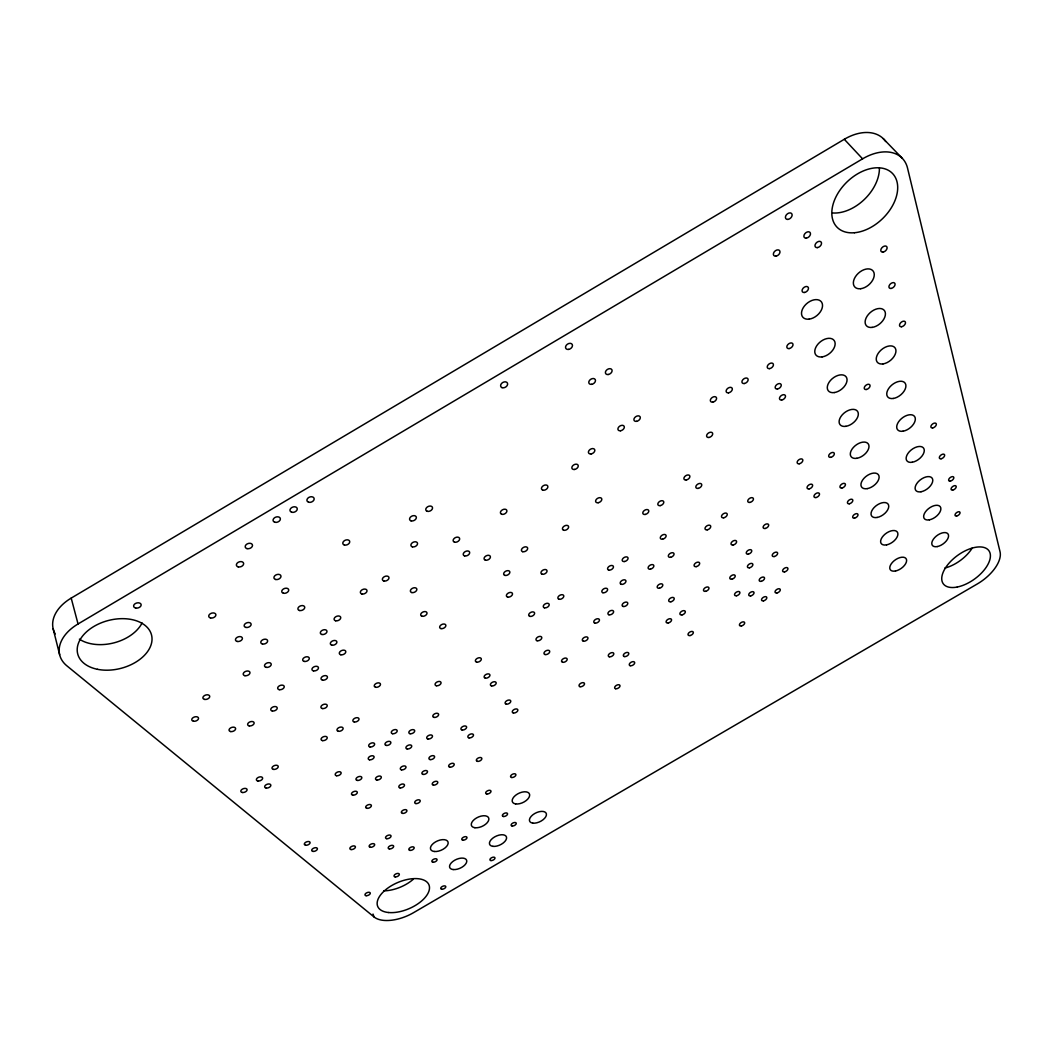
<?xml version="1.0" encoding="UTF-8"?>
<svg xmlns="http://www.w3.org/2000/svg" width="1053" height="1053" viewBox="0 0 1053 1053"><rect width="100%" height="100%" fill="white"/><g stroke="black" fill="none" stroke-linecap="round" stroke-linejoin="round"><path stroke-width="1.5" d="M55.23 633.959A42.857 28.326 -13.5 0 1 71.196 598.104L844.295 139.286A43.423 29.26 -45.1 0 1 885.718 141.536M78.04 623.968L862.591 158.832A44.042 29.168 -44.5 0 1 907.528 168.085L1000.047 551.772A31.84 16.361 -36 0 1 977.329 583.928L413.539 912.675A31.406 16.032 -22.9 0 1 374.091 916.992L66.905 665.851A43.463 28.22 -14 0 1 78.04 623.968L71.196 598.104M883.217 138.588L901.855 157.884M844.295 139.286L862.591 158.832M373.012 914.07L374.091 916.992M53.137 628.746L59.652 654.729M879.413 168.309A38.066 25.641 -44.6 0 1 832.66 212.969M413.276 879.255A27.496 14.4 -22.8 0 1 383.713 890.851M142.076 622.968A37.579 24.838 -13.9 0 1 79.383 639.158M972.143 548.152A27.865 14.689 -36.1 0 1 944.831 568.067M407.182 748.959A3.093 1.79 -23.3 0 0 411.736 746.301A3.093 1.79 -23.3 0 0 407.524 745.603A3.093 1.79 -23.3 0 0 407.182 748.959M427.952 738.995A3.08 1.79 -23.8 0 0 432.493 736.337A3.08 1.79 -23.8 0 0 428.347 735.613A3.08 1.79 -23.8 0 0 427.952 738.995M423.082 774.416A3.014 1.711 -23.6 0 0 427.518 771.81A3.014 1.711 -23.6 0 0 423.464 771.191A3.014 1.711 -23.6 0 0 423.082 774.416M322.534 680.133A3.37 2.093 -21.1 0 0 327.47 677.237A3.37 2.093 -21.1 0 0 322.705 676.316A3.37 2.093 -21.1 0 0 322.534 680.133M854.444 232.739A38.606 25.548 -44.1 0 0 897.011 181.787A38.606 25.548 -44.1 0 0 842.834 186.42A38.606 25.548 -44.1 0 0 854.444 232.739M761.214 581.335A3.001 1.724 -32.9 0 0 764.452 577.702A3.001 1.724 -32.9 0 0 759.937 578.61A3.001 1.724 -32.9 0 0 761.214 581.335M340.83 654.782A3.396 2.145 -21.7 0 0 345.805 651.846A3.396 2.145 -21.7 0 0 341.04 650.846A3.396 2.145 -21.7 0 0 340.83 654.782M670.603 557.3A3.159 1.935 -31.5 0 0 673.907 553.43A3.159 1.935 -31.5 0 0 669.024 554.352A3.159 1.935 -31.5 0 0 670.603 557.3M784.603 571.871A3.001 1.711 -33.5 0 0 787.868 568.238A3.001 1.711 -33.5 0 0 783.379 569.12A3.001 1.711 -33.5 0 0 784.603 571.871M748.354 554.128A3.08 1.816 -33.2 0 0 751.658 550.364A3.08 1.816 -33.2 0 0 747.011 551.259A3.08 1.816 -33.2 0 0 748.354 554.128M283.454 593.247A3.62 2.409 -19.9 0 0 288.733 590.141A3.62 2.409 -19.9 0 0 283.52 588.917A3.62 2.409 -19.9 0 0 283.454 593.247M544.414 607.805A3.198 1.988 -27.8 0 0 549.192 605.001A3.198 1.988 -27.8 0 0 545.112 603.935A3.198 1.988 -27.8 0 0 544.414 607.805M299.552 610.516A3.554 2.343 -20.4 0 0 304.751 607.449A3.554 2.343 -20.4 0 0 299.657 606.291A3.554 2.343 -20.4 0 0 299.552 610.516M491.58 685.937A3.106 1.843 -25.7 0 0 496.187 683.226A3.106 1.843 -25.7 0 0 492.133 682.383A3.106 1.843 -25.7 0 0 491.58 685.937M97.442 669.3A38.105 24.745 -14.4 0 0 151.987 637.828A38.105 24.745 -14.4 0 0 94.428 626.127A38.105 24.745 -14.4 0 0 97.442 669.3M388.531 912.517A27.786 14.242 -23 0 0 429.427 889.008A27.786 14.242 -23 0 0 391.992 885.376A27.786 14.242 -23 0 0 388.531 912.517M957.282 587.021A28.168 14.531 -36 0 0 990.136 553.43A28.168 14.531 -36 0 0 950.82 561.249A28.168 14.531 -36 0 0 957.282 587.021M817.365 247.613A3.778 2.527 -42.1 0 0 821.432 242.611A3.778 2.527 -42.1 0 0 815.97 243.217A3.778 2.527 -42.1 0 0 817.365 247.613M321.902 634.485A3.462 2.238 -21.1 0 0 326.983 631.497A3.462 2.238 -21.1 0 0 322.073 630.418A3.462 2.238 -21.1 0 0 321.902 634.485M266.172 667.352A3.488 2.211 -19.4 0 0 271.24 664.364A3.488 2.211 -19.4 0 0 266.198 663.377A3.488 2.211 -19.4 0 0 266.172 667.352M750.736 595.88A2.988 1.711 -32.5 0 0 753.948 592.299A2.988 1.711 -32.5 0 0 749.446 593.208A2.988 1.711 -32.5 0 0 750.736 595.88M670.906 601.763A3.067 1.816 -30.8 0 0 674.104 598.078A3.067 1.816 -30.8 0 0 669.366 599.025A3.067 1.816 -30.8 0 0 670.906 601.763M630.221 665.72A2.962 1.698 -29.1 0 0 634.656 663.127A2.962 1.698 -29.1 0 0 631.05 662.271A2.962 1.698 -29.1 0 0 630.221 665.72M357.296 780.431A3.093 1.777 -22 0 0 361.837 777.772A3.093 1.777 -22 0 0 357.533 777.14A3.093 1.777 -22 0 0 357.296 780.431M462.109 730.005A3.054 1.764 -24.7 0 0 466.624 727.36A3.054 1.764 -24.7 0 0 462.583 726.623A3.054 1.764 -24.7 0 0 462.109 730.005M273.53 769.401A3.264 1.909 -19.8 0 0 278.255 766.637A3.264 1.909 -19.8 0 0 273.583 765.952A3.264 1.909 -19.8 0 0 273.53 769.401M415.882 803.571A2.962 1.645 -23.4 0 0 420.239 801.03A2.962 1.645 -23.4 0 0 416.225 800.477A2.962 1.645 -23.4 0 0 415.882 803.571M386.767 838.701A2.922 1.579 -22.7 0 0 391.058 836.187A2.922 1.579 -22.7 0 0 387.056 835.727A2.922 1.579 -22.7 0 0 386.767 838.701M351.123 849.56A2.962 1.606 -21.9 0 0 355.44 847.033A2.962 1.606 -21.9 0 0 351.333 846.586A2.962 1.606 -21.9 0 0 351.123 849.56M402.575 813.39A2.962 1.632 -23 0 0 406.932 810.849A2.962 1.632 -23 0 0 402.904 810.31A2.962 1.632 -23 0 0 402.575 813.39M304.278 661.429A3.435 2.172 -20.5 0 0 309.292 658.48A3.435 2.172 -20.5 0 0 304.396 657.48A3.435 2.172 -20.5 0 0 304.278 661.429M331.866 645.16A3.422 2.185 -21.4 0 0 336.894 642.212A3.422 2.185 -21.4 0 0 332.064 641.172A3.422 2.185 -21.4 0 0 331.866 645.16M242.414 792.501A3.264 1.882 -19.1 0 0 247.113 789.737A3.264 1.882 -19.1 0 0 242.374 789.118A3.264 1.882 -19.1 0 0 242.414 792.501M313.504 670.879A3.396 2.132 -20.8 0 0 318.48 667.957A3.396 2.132 -20.8 0 0 313.649 666.997A3.396 2.132 -20.8 0 0 313.504 670.879M511.613 777.496A2.883 1.579 -25.6 0 0 515.891 775.008A2.883 1.579 -25.6 0 0 512.166 774.416A2.883 1.579 -25.6 0 0 511.613 777.496M583.349 641.159A3.08 1.83 -28.4 0 0 587.943 638.473A3.08 1.83 -28.4 0 0 584.099 637.526A3.08 1.83 -28.4 0 0 583.349 641.159M615.597 688.728A2.935 1.672 -28.6 0 0 619.98 686.161A2.935 1.672 -28.6 0 0 616.387 685.358A2.935 1.672 -28.6 0 0 615.597 688.728M436.363 685.753A3.185 1.922 -24.3 0 0 441.062 682.989A3.185 1.922 -24.3 0 0 436.784 682.12A3.185 1.922 -24.3 0 0 436.363 685.753M389.413 848.942A2.896 1.553 -22.7 0 0 393.664 846.467A2.896 1.553 -22.7 0 0 389.702 846.02A2.896 1.553 -22.7 0 0 389.413 848.942M741.444 625.943A2.922 1.645 -31.8 0 0 744.576 622.455A2.922 1.645 -31.8 0 0 740.141 623.389A2.922 1.645 -31.8 0 0 741.444 625.943M245.902 627.43A3.607 2.356 -18.6 0 0 251.141 624.35A3.607 2.356 -18.6 0 0 245.875 623.231A3.607 2.356 -18.6 0 0 245.902 627.43M504.887 575.399A3.33 2.132 -27.1 0 0 509.849 572.49A3.33 2.132 -27.1 0 0 505.519 571.305A3.33 2.132 -27.1 0 0 504.887 575.399M354.282 721.963A3.225 1.935 -22 0 0 359.02 719.186A3.225 1.935 -22 0 0 354.519 718.383A3.225 1.935 -22 0 0 354.282 721.963M238.215 566.883A3.751 2.567 -18.2 0 0 243.664 563.658A3.751 2.567 -18.2 0 0 238.162 562.328A3.751 2.567 -18.2 0 0 238.215 566.883M765.215 528.474A3.12 1.856 -33.9 0 0 768.585 524.618A3.12 1.856 -33.9 0 0 763.899 525.5A3.12 1.856 -33.9 0 0 765.215 528.474M322.415 708.551A3.304 2.014 -21.1 0 0 327.246 705.707A3.304 2.014 -21.1 0 0 322.573 704.865A3.304 2.014 -21.1 0 0 322.415 708.551M591.115 453.935A3.488 2.356 -31.5 0 0 594.629 449.499A3.488 2.356 -31.5 0 0 589.127 450.368A3.488 2.356 -31.5 0 0 591.115 453.935M338.395 731.295A3.238 1.935 -21.5 0 0 343.12 728.518A3.238 1.935 -21.5 0 0 338.592 727.755A3.238 1.935 -21.5 0 0 338.395 731.295M866.277 389.505A3.356 2.053 -38.6 0 0 870.002 385.227A3.356 2.053 -38.6 0 0 865.171 385.964A3.356 2.053 -38.6 0 0 866.277 389.505M809.099 488.895A3.172 1.882 -35.5 0 0 812.561 484.959A3.172 1.882 -35.5 0 0 807.888 485.788A3.172 1.882 -35.5 0 0 809.099 488.895M662.64 539.175A3.212 1.988 -31.7 0 0 665.983 535.214A3.212 1.988 -31.7 0 0 661.008 536.135A3.212 1.988 -31.7 0 0 662.64 539.175M392.598 733.717A3.146 1.856 -22.9 0 0 397.218 731.006A3.146 1.856 -22.9 0 0 392.914 730.255A3.146 1.856 -22.9 0 0 392.598 733.717M440.983 628.602A3.304 2.08 -24.8 0 0 445.867 625.719A3.304 2.08 -24.8 0 0 441.444 624.679A3.304 2.08 -24.8 0 0 440.983 628.602M799.214 463.794A3.238 1.974 -35.9 0 0 802.755 459.727A3.238 1.974 -35.9 0 0 797.963 460.556A3.238 1.974 -35.9 0 0 799.214 463.794M686.266 479.984A3.33 2.119 -33.4 0 0 689.754 475.811A3.33 2.119 -33.4 0 0 684.647 476.68A3.33 2.119 -33.4 0 0 686.266 479.984M602.856 592.707A3.159 1.935 -29.5 0 0 607.581 589.943A3.159 1.935 -29.5 0 0 603.685 588.864A3.159 1.935 -29.5 0 0 602.856 592.707M563.605 530.238A3.356 2.172 -29.4 0 0 568.607 527.303A3.356 2.172 -29.4 0 0 564.382 526A3.356 2.172 -29.4 0 0 563.605 530.238M262.487 644.015A3.541 2.29 -19.2 0 0 267.646 640.974A3.541 2.29 -19.2 0 0 262.5 639.908A3.541 2.29 -19.2 0 0 262.487 644.015M476.601 662.113A3.172 1.935 -25.5 0 0 481.326 659.349A3.172 1.935 -25.5 0 0 477.127 658.415A3.172 1.935 -25.5 0 0 476.601 662.113M485.367 560.157A3.383 2.211 -26.7 0 0 490.408 557.195A3.383 2.211 -26.7 0 0 485.946 555.958A3.383 2.211 -26.7 0 0 485.367 560.157M247.034 548.639A3.778 2.606 -18.5 0 0 252.523 545.401A3.778 2.606 -18.5 0 0 247.007 544.006A3.778 2.606 -18.5 0 0 247.034 548.639M275.649 579.492A3.659 2.475 -19.6 0 0 280.993 576.333A3.659 2.475 -19.6 0 0 275.702 575.07A3.659 2.475 -19.6 0 0 275.649 579.492M545.085 654.545A3.093 1.856 -27.3 0 0 549.705 651.833A3.093 1.856 -27.3 0 0 545.757 650.912A3.093 1.856 -27.3 0 0 545.085 654.545M193.528 721.239A3.501 2.145 -17.4 0 0 198.543 718.291A3.501 2.145 -17.4 0 0 193.37 717.448A3.501 2.145 -17.4 0 0 193.528 721.239M230.712 731.572A3.409 2.067 -18.5 0 0 235.635 728.689A3.409 2.067 -18.5 0 0 230.646 727.886A3.409 2.067 -18.5 0 0 230.712 731.572M322.521 740.614A3.238 1.922 -21.1 0 0 327.246 737.85A3.238 1.922 -21.1 0 0 322.679 737.1A3.238 1.922 -21.1 0 0 322.521 740.614M591.589 384.345A3.646 2.567 -33.2 0 0 595.261 379.593A3.646 2.567 -33.2 0 0 589.509 380.409A3.646 2.567 -33.2 0 0 591.589 384.345M775.837 256.169A3.791 2.593 -41.3 0 0 779.878 251.127A3.791 2.593 -41.3 0 0 774.31 251.759A3.791 2.593 -41.3 0 0 775.837 256.169M806.295 238.136A3.817 2.58 -42.3 0 0 810.389 233.068A3.817 2.58 -42.3 0 0 804.861 233.674A3.817 2.58 -42.3 0 0 806.295 238.136M728.518 392.835A3.488 2.29 -36.3 0 0 732.217 388.346A3.488 2.29 -36.3 0 0 726.952 389.123A3.488 2.29 -36.3 0 0 728.518 392.835M624.613 561.512A3.212 1.988 -30.4 0 0 627.891 557.59A3.212 1.988 -30.4 0 0 622.876 558.538A3.212 1.988 -30.4 0 0 624.613 561.512M366.971 808.335A3.027 1.685 -22.2 0 0 371.393 805.742A3.027 1.685 -22.2 0 0 367.221 805.19A3.027 1.685 -22.2 0 0 366.971 808.335M542.69 490.119A3.462 2.33 -29.5 0 0 547.863 487.078A3.462 2.33 -29.5 0 0 543.44 485.63A3.462 2.33 -29.5 0 0 542.69 490.119M620.559 430.769A3.514 2.369 -32.8 0 0 624.139 426.281A3.514 2.369 -32.8 0 0 618.651 427.123A3.514 2.369 -32.8 0 0 620.559 430.769M204.677 699.429A3.528 2.198 -17.6 0 0 209.744 696.441A3.528 2.198 -17.6 0 0 204.532 695.533A3.528 2.198 -17.6 0 0 204.677 699.429M335.644 620.783A3.475 2.251 -21.6 0 0 340.751 617.782A3.475 2.251 -21.6 0 0 335.854 616.676A3.475 2.251 -21.6 0 0 335.644 620.783M279.282 689.689A3.422 2.132 -19.8 0 0 284.257 686.767A3.422 2.132 -19.8 0 0 279.335 685.845A3.422 2.132 -19.8 0 0 279.282 689.689M469.019 737.89A3.027 1.737 -24.8 0 0 473.495 735.27A3.027 1.737 -24.8 0 0 469.493 734.56A3.027 1.737 -24.8 0 0 469.019 737.89M422.056 616.255A3.356 2.145 -24.3 0 0 427.018 613.333A3.356 2.145 -24.3 0 0 422.464 612.254A3.356 2.145 -24.3 0 0 422.056 616.255M244.915 675.697A3.501 2.211 -18.8 0 0 249.995 672.709A3.501 2.211 -18.8 0 0 244.888 671.735A3.501 2.211 -18.8 0 0 244.915 675.697M210.574 617.979A3.685 2.435 -17.4 0 0 215.904 614.834A3.685 2.435 -17.4 0 0 210.455 613.662A3.685 2.435 -17.4 0 0 210.574 617.979M608.95 614.781A3.106 1.869 -29.3 0 0 613.596 612.056A3.106 1.869 -29.3 0 0 609.779 611.043A3.106 1.869 -29.3 0 0 608.95 614.781M352.834 795.147A3.08 1.737 -21.9 0 0 357.322 792.514A3.08 1.737 -21.9 0 0 353.045 791.922A3.08 1.737 -21.9 0 0 352.834 795.147M369.537 759.805A3.12 1.816 -22.3 0 0 374.118 757.133A3.12 1.816 -22.3 0 0 369.8 756.449A3.12 1.816 -22.3 0 0 369.537 759.805M598.209 502.729A3.37 2.198 -30.8 0 0 601.618 498.517A3.37 2.198 -30.8 0 0 596.301 499.425A3.37 2.198 -30.8 0 0 598.209 502.729M529.83 616.374A3.198 1.988 -27.3 0 0 534.608 613.57A3.198 1.988 -27.3 0 0 530.501 612.53A3.198 1.988 -27.3 0 0 529.83 616.374M621.204 584.31A3.159 1.935 -30 0 0 625.93 581.546A3.159 1.935 -30 0 0 622.073 580.44A3.159 1.935 -30 0 0 621.204 584.31M537.109 640.75A3.146 1.909 -27.3 0 0 541.782 638A3.146 1.909 -27.3 0 0 537.767 637.039A3.146 1.909 -27.3 0 0 537.109 640.75M594.8 623.086A3.106 1.869 -28.9 0 0 599.433 620.362A3.106 1.869 -28.9 0 0 595.59 619.375A3.106 1.869 -28.9 0 0 594.8 623.086M376.829 779.997A3.067 1.751 -22.5 0 0 381.331 777.364A3.067 1.751 -22.5 0 0 377.092 776.732A3.067 1.751 -22.5 0 0 376.829 779.997M336.578 775.745A3.146 1.816 -21.5 0 0 341.159 773.06A3.146 1.816 -21.5 0 0 336.763 772.415A3.146 1.816 -21.5 0 0 336.578 775.745M400.061 787.894A3.014 1.698 -23 0 0 404.497 785.301A3.014 1.698 -23 0 0 400.39 784.696A3.014 1.698 -23 0 0 400.061 787.894M401.535 769.875A3.054 1.751 -23.1 0 0 406.024 767.255A3.054 1.751 -23.1 0 0 401.864 766.61A3.054 1.751 -23.1 0 0 401.535 769.875M410.117 733.73A3.12 1.83 -23.4 0 0 414.711 731.032A3.12 1.83 -23.4 0 0 410.473 730.295A3.12 1.83 -23.4 0 0 410.117 733.73M787.894 219.419A3.883 2.672 -42.7 0 0 792.027 214.233A3.883 2.672 -42.7 0 0 786.38 214.825A3.883 2.672 -42.7 0 0 787.894 219.419M568.502 349.425A3.764 2.711 -33.4 0 0 572.24 344.476A3.764 2.711 -33.4 0 0 566.29 345.252A3.764 2.711 -33.4 0 0 568.502 349.425M849.337 503.782A3.093 1.79 -35.8 0 0 852.772 499.964A3.093 1.79 -35.8 0 0 848.27 500.794A3.093 1.79 -35.8 0 0 849.337 503.782M952.741 490.093A3.027 1.658 -37.4 0 0 956.203 486.381A3.027 1.658 -37.4 0 0 951.965 487.17A3.027 1.658 -37.4 0 0 952.741 490.093M502.031 387.649A3.751 2.711 -30.2 0 0 507.612 384.345A3.751 2.711 -30.2 0 0 502.729 382.502A3.751 2.711 -30.2 0 0 502.031 387.649M659.441 588.232A3.106 1.869 -30.8 0 0 662.666 584.481A3.106 1.869 -30.8 0 0 657.849 585.429A3.106 1.869 -30.8 0 0 659.441 588.232M841.9 488.026A3.146 1.843 -36 0 0 845.375 484.13A3.146 1.843 -36 0 0 840.794 484.946A3.146 1.843 -36 0 0 841.9 488.026M411.802 592.563A3.422 2.224 -24.1 0 0 416.856 589.588A3.422 2.224 -24.1 0 0 412.197 588.416A3.422 2.224 -24.1 0 0 411.802 592.563M430.137 759.595A3.027 1.737 -23.8 0 0 434.613 756.989A3.027 1.737 -23.8 0 0 430.519 756.317A3.027 1.737 -23.8 0 0 430.137 759.595M485.301 678.132A3.133 1.882 -25.6 0 0 489.948 675.407A3.133 1.882 -25.6 0 0 485.841 674.539A3.133 1.882 -25.6 0 0 485.301 678.132M411.052 520.853A3.567 2.448 -24.7 0 0 416.356 517.734A3.567 2.448 -24.7 0 0 411.46 516.325A3.567 2.448 -24.7 0 0 411.052 520.853M274.846 522.262A3.778 2.659 -19.5 0 0 280.388 518.997A3.778 2.659 -19.5 0 0 274.899 517.523A3.778 2.659 -19.5 0 0 274.846 522.262M522.657 551.68A3.356 2.172 -27.9 0 0 527.658 548.731A3.356 2.172 -27.9 0 0 523.341 547.481A3.356 2.172 -27.9 0 0 522.657 551.68M542.124 574.214A3.277 2.08 -28.2 0 0 547.02 571.345A3.277 2.08 -28.2 0 0 542.835 570.173A3.277 2.08 -28.2 0 0 542.124 574.214M427.228 511.297A3.567 2.448 -25.4 0 0 432.533 508.165A3.567 2.448 -25.4 0 0 427.689 506.73A3.567 2.448 -25.4 0 0 427.228 511.297M366.168 895.708A2.843 1.474 -22.2 0 0 370.301 893.299A2.843 1.474 -22.2 0 0 366.405 892.957A2.843 1.474 -22.2 0 0 366.168 895.708M395.204 876.912A2.83 1.487 -22.8 0 0 399.35 874.49A2.83 1.487 -22.8 0 0 395.494 874.108A2.83 1.487 -22.8 0 0 395.204 876.912M409.999 850.403A2.869 1.527 -23.2 0 0 414.198 847.941A2.869 1.527 -23.2 0 0 410.315 847.507A2.869 1.527 -23.2 0 0 409.999 850.403M506.243 704.141A3.041 1.777 -26 0 0 510.771 701.482A3.041 1.777 -26 0 0 506.809 700.693A3.041 1.777 -26 0 0 506.243 704.141M490.948 860.564A2.725 1.408 -24.8 0 0 494.976 858.208A2.725 1.408 -24.8 0 0 491.422 857.813A2.725 1.408 -24.8 0 0 490.948 860.564M441.786 889.232A2.738 1.395 -23.8 0 0 445.801 886.889A2.738 1.395 -23.8 0 0 442.155 886.547A2.738 1.395 -23.8 0 0 441.786 889.232M266.198 788.052A3.225 1.869 -19.7 0 0 270.858 785.314A3.225 1.869 -19.7 0 0 266.212 784.682A3.225 1.869 -19.7 0 0 266.198 788.052M501.728 514.285A3.462 2.317 -27.8 0 0 506.888 511.258A3.462 2.317 -27.8 0 0 502.36 509.863A3.462 2.317 -27.8 0 0 501.728 514.285M454.501 542.15A3.462 2.317 -26 0 0 459.661 539.123A3.462 2.317 -26 0 0 455.014 537.807A3.462 2.317 -26 0 0 454.501 542.15M682.041 614.886A3.014 1.764 -30.9 0 0 685.213 611.266A3.014 1.764 -30.9 0 0 680.554 612.227A3.014 1.764 -30.9 0 0 682.041 614.886M650.438 569.146A3.159 1.935 -30.9 0 0 653.702 565.29A3.159 1.935 -30.9 0 0 648.793 566.238A3.159 1.935 -30.9 0 0 650.438 569.146M749.499 567.791A3.054 1.777 -32.9 0 0 752.777 564.079A3.054 1.777 -32.9 0 0 748.17 564.987A3.054 1.777 -32.9 0 0 749.499 567.791M705.628 591.312A3.041 1.79 -31.7 0 0 708.853 587.627A3.041 1.79 -31.7 0 0 704.194 588.561A3.041 1.79 -31.7 0 0 705.628 591.312M882.967 252.101A3.712 2.382 -42.7 0 0 887.047 247.231A3.712 2.382 -42.7 0 0 881.822 247.837A3.712 2.382 -42.7 0 0 882.967 252.101M950.319 481.129A3.054 1.685 -37.5 0 0 953.807 477.378A3.054 1.685 -37.5 0 0 949.543 478.154A3.054 1.685 -37.5 0 0 950.319 481.129M941.079 458.779A3.12 1.751 -37.9 0 0 944.62 454.922A3.12 1.751 -37.9 0 0 940.25 455.699A3.12 1.751 -37.9 0 0 941.079 458.779M696.27 566.632A3.106 1.869 -31.9 0 0 699.547 562.842A3.106 1.869 -31.9 0 0 694.783 563.763A3.106 1.869 -31.9 0 0 696.27 566.632M733.164 544.993A3.12 1.869 -33 0 0 736.495 541.163A3.12 1.869 -33 0 0 731.756 542.058A3.12 1.869 -33 0 0 733.164 544.993M698.152 488.395A3.291 2.067 -33.4 0 0 701.627 484.275A3.291 2.067 -33.4 0 0 696.586 485.143A3.291 2.067 -33.4 0 0 698.152 488.395M723.74 517.786A3.198 1.948 -33.4 0 0 727.136 513.825A3.198 1.948 -33.4 0 0 722.279 514.706A3.198 1.948 -33.4 0 0 723.74 517.786M749.907 502.413A3.198 1.948 -34.2 0 0 753.343 498.438A3.198 1.948 -34.2 0 0 748.512 499.306A3.198 1.948 -34.2 0 0 749.907 502.413M645.239 514.443A3.291 2.093 -31.7 0 0 648.622 510.35A3.291 2.093 -31.7 0 0 643.501 511.258A3.291 2.093 -31.7 0 0 645.239 514.443M708.985 437.469A3.396 2.198 -34.8 0 0 712.565 433.152A3.396 2.198 -34.8 0 0 707.392 433.968A3.396 2.198 -34.8 0 0 708.985 437.469M744.3 383.529A3.501 2.29 -36.9 0 0 748.025 379.027A3.501 2.29 -36.9 0 0 742.773 379.791A3.501 2.29 -36.9 0 0 744.3 383.529M769.559 368.629A3.501 2.277 -37.7 0 0 773.323 364.101A3.501 2.277 -37.7 0 0 768.111 364.851A3.501 2.277 -37.7 0 0 769.559 368.629M777.443 388.991A3.449 2.211 -37.3 0 0 781.155 384.569A3.449 2.211 -37.3 0 0 776.035 385.332A3.449 2.211 -37.3 0 0 777.443 388.991M712.776 402.128A3.475 2.29 -35.7 0 0 716.448 397.652A3.475 2.29 -35.7 0 0 711.157 398.442A3.475 2.29 -35.7 0 0 712.776 402.128M736.6 595.748A3.001 1.724 -32.2 0 0 739.811 592.128A3.001 1.724 -32.2 0 0 735.27 593.063A3.001 1.724 -32.2 0 0 736.6 595.748M932.682 427.926A3.198 1.843 -38.5 0 0 936.314 423.925A3.198 1.843 -38.5 0 0 931.813 424.675A3.198 1.843 -38.5 0 0 932.682 427.926M237.215 641.461A3.593 2.33 -18.4 0 0 242.414 638.394A3.593 2.33 -18.4 0 0 237.162 637.315A3.593 2.33 -18.4 0 0 237.215 641.461M608.634 570.068A3.212 1.988 -29.9 0 0 613.425 567.251A3.212 1.988 -29.9 0 0 609.49 566.106A3.212 1.988 -29.9 0 0 608.634 570.068M623.126 606.462A3.106 1.869 -29.8 0 0 627.759 603.751A3.106 1.869 -29.8 0 0 623.981 602.711A3.106 1.869 -29.8 0 0 623.126 606.462M668.286 622.955A3.014 1.764 -30.5 0 0 671.432 619.348A3.014 1.764 -30.5 0 0 666.76 620.309A3.014 1.764 -30.5 0 0 668.286 622.955M763.53 600.829A2.962 1.672 -32.6 0 0 766.729 597.275A2.962 1.672 -32.6 0 0 762.28 598.183A2.962 1.672 -32.6 0 0 763.53 600.829M956.65 516.023A2.962 1.593 -36.9 0 0 960.033 512.429A2.962 1.593 -36.9 0 0 955.9 513.232A2.962 1.593 -36.9 0 0 956.65 516.023M777.009 592.944A2.962 1.672 -33 0 0 780.22 589.377A2.962 1.672 -33 0 0 775.785 590.285A2.962 1.672 -33 0 0 777.009 592.944M462.846 840.176A2.817 1.487 -24.3 0 0 466.992 837.754A2.817 1.487 -24.3 0 0 463.281 837.306A2.817 1.487 -24.3 0 0 462.846 840.176M370.393 847.283A2.935 1.579 -22.3 0 0 374.684 844.782A2.935 1.579 -22.3 0 0 370.643 844.322A2.935 1.579 -22.3 0 0 370.393 847.283M412.342 546.836A3.514 2.369 -24.5 0 0 417.554 543.769A3.514 2.369 -24.5 0 0 412.763 542.453A3.514 2.369 -24.5 0 0 412.342 546.836M574.556 469.467A3.475 2.343 -30.7 0 0 578.031 465.071A3.475 2.343 -30.7 0 0 572.529 465.966A3.475 2.343 -30.7 0 0 574.556 469.467M609.279 656.782A3.014 1.751 -28.8 0 0 613.781 654.15A3.014 1.751 -28.8 0 0 610.082 653.255A3.014 1.751 -28.8 0 0 609.279 656.782M804.426 292.484A3.672 2.422 -40.5 0 0 808.375 287.666A3.672 2.422 -40.5 0 0 803.031 288.325A3.672 2.422 -40.5 0 0 804.426 292.484M781.708 400.022A3.422 2.172 -37.1 0 0 785.406 395.652A3.422 2.172 -37.1 0 0 780.339 396.428A3.422 2.172 -37.1 0 0 781.708 400.022M464.597 555.905A3.422 2.251 -26.1 0 0 469.677 552.904A3.422 2.251 -26.1 0 0 465.123 551.64A3.422 2.251 -26.1 0 0 464.597 555.905M432.967 862.223A2.804 1.474 -23.6 0 0 437.087 859.814A2.804 1.474 -23.6 0 0 433.336 859.406A2.804 1.474 -23.6 0 0 432.967 862.223M291.734 512.258A3.778 2.659 -20.2 0 0 297.275 508.994A3.778 2.659 -20.2 0 0 291.839 507.493A3.778 2.659 -20.2 0 0 291.734 512.258M308.634 502.242A3.764 2.672 -20.9 0 0 314.176 498.977A3.764 2.672 -20.9 0 0 308.779 497.45A3.764 2.672 -20.9 0 0 308.634 502.242M789.105 348.582A3.541 2.303 -38.6 0 0 792.922 344.002A3.541 2.303 -38.6 0 0 787.71 344.726A3.541 2.303 -38.6 0 0 789.105 348.582M891.035 288.456A3.607 2.277 -41.7 0 0 895.024 283.757A3.607 2.277 -41.7 0 0 889.943 284.402A3.607 2.277 -41.7 0 0 891.035 288.456M901.552 326.733A3.488 2.145 -40.7 0 0 905.435 322.231A3.488 2.145 -40.7 0 0 900.512 322.916A3.488 2.145 -40.7 0 0 901.552 326.733M854.549 518.129A3.054 1.737 -35.6 0 0 857.958 514.377A3.054 1.737 -35.6 0 0 853.509 515.22A3.054 1.737 -35.6 0 0 854.549 518.129M135.666 608.029A3.857 2.567 -14.8 0 0 141.168 604.777A3.857 2.567 -14.8 0 0 135.337 603.553A3.857 2.567 -14.8 0 0 135.666 608.029M257.946 780.984A3.264 1.895 -19.5 0 0 262.658 778.22A3.264 1.895 -19.5 0 0 257.946 777.562A3.264 1.895 -19.5 0 0 257.946 780.984M313.057 851.416A3.014 1.645 -21 0 0 317.44 848.863A3.014 1.645 -21 0 0 313.175 848.402A3.014 1.645 -21 0 0 313.057 851.416M305.686 845.269A3.041 1.672 -20.8 0 0 310.108 842.69A3.041 1.672 -20.8 0 0 305.804 842.216A3.041 1.672 -20.8 0 0 305.686 845.269M558.998 599.236A3.198 1.988 -28.3 0 0 563.776 596.432A3.198 1.988 -28.3 0 0 559.722 595.34A3.198 1.988 -28.3 0 0 558.998 599.236M660.218 505.624A3.291 2.093 -32.2 0 0 663.64 501.518A3.291 2.093 -32.2 0 0 658.533 502.413A3.291 2.093 -32.2 0 0 660.218 505.624M636.538 421.345A3.514 2.369 -33.5 0 0 640.132 416.83A3.514 2.369 -33.5 0 0 634.669 417.659A3.514 2.369 -33.5 0 0 636.538 421.345M608.186 374.526A3.659 2.567 -33.9 0 0 611.898 369.761A3.659 2.567 -33.9 0 0 606.159 370.551A3.659 2.567 -33.9 0 0 608.186 374.526M272.332 710.999A3.383 2.08 -19.7 0 0 277.242 708.116A3.383 2.08 -19.7 0 0 272.372 707.261A3.383 2.08 -19.7 0 0 272.332 710.999M249.245 725.912A3.396 2.067 -19 0 0 254.155 723.029A3.396 2.067 -19 0 0 249.232 722.226A3.396 2.067 -19 0 0 249.245 725.912M433.415 785.104A2.975 1.658 -23.8 0 0 437.798 782.537A2.975 1.658 -23.8 0 0 433.81 781.945A2.975 1.658 -23.8 0 0 433.415 785.104M503.4 816.496A2.804 1.501 -25.2 0 0 507.559 814.074A2.804 1.501 -25.2 0 0 503.913 813.574A2.804 1.501 -25.2 0 0 503.4 816.496M512.14 826.013A2.777 1.461 -25.4 0 0 516.246 823.617A2.777 1.461 -25.4 0 0 512.666 823.143A2.777 1.461 -25.4 0 0 512.14 826.013M815.983 497.542A3.146 1.856 -35.4 0 0 819.431 493.646A3.146 1.856 -35.4 0 0 814.798 494.476A3.146 1.856 -35.4 0 0 815.983 497.542M830.712 457.331A3.225 1.935 -36.5 0 0 834.266 453.29A3.225 1.935 -36.5 0 0 829.54 454.093A3.225 1.935 -36.5 0 0 830.712 457.331M361.89 593.971A3.488 2.303 -22.5 0 0 367.023 590.93A3.488 2.303 -22.5 0 0 362.166 589.746A3.488 2.303 -22.5 0 0 361.89 593.971M434.033 717.409A3.12 1.843 -24.1 0 0 438.64 714.711A3.12 1.843 -24.1 0 0 434.441 713.934A3.12 1.843 -24.1 0 0 434.033 717.409M383.858 580.993A3.488 2.303 -23.3 0 0 389.005 577.965A3.488 2.303 -23.3 0 0 384.187 576.754A3.488 2.303 -23.3 0 0 383.858 580.993M731.874 579.189A3.041 1.777 -32.4 0 0 735.126 575.504A3.041 1.777 -32.4 0 0 730.506 576.425A3.041 1.777 -32.4 0 0 731.874 579.189M707.247 529.843A3.185 1.948 -32.8 0 0 710.617 525.921A3.185 1.948 -32.8 0 0 705.747 526.816A3.185 1.948 -32.8 0 0 707.247 529.843M507.612 597.064A3.277 2.067 -26.9 0 0 512.495 594.195A3.277 2.067 -26.9 0 0 508.23 593.089A3.277 2.067 -26.9 0 0 507.612 597.064M344.397 545.02A3.62 2.475 -22.1 0 0 349.741 541.874A3.62 2.475 -22.1 0 0 344.647 540.518A3.62 2.475 -22.1 0 0 344.397 545.02M486.736 794.001A2.883 1.579 -25 0 0 491.001 791.514A2.883 1.579 -25 0 0 487.236 790.948A2.883 1.579 -25 0 0 486.736 794.001M690.11 635.538A2.962 1.698 -30.7 0 0 693.229 632.024A2.962 1.698 -30.7 0 0 688.675 632.985A2.962 1.698 -30.7 0 0 690.11 635.538M580.045 686.701A2.988 1.724 -27.8 0 0 584.494 684.095A2.988 1.724 -27.8 0 0 580.769 683.279A2.988 1.724 -27.8 0 0 580.045 686.701M624.284 656.559A2.988 1.737 -29.1 0 0 628.759 653.939A2.988 1.737 -29.1 0 0 625.113 653.057A2.988 1.737 -29.1 0 0 624.284 656.559M477.457 761.372A2.962 1.672 -24.9 0 0 481.853 758.805A2.962 1.672 -24.9 0 0 477.957 758.16A2.962 1.672 -24.9 0 0 477.457 761.372M513.364 712.973A3.014 1.751 -26.1 0 0 517.852 710.354A3.014 1.751 -26.1 0 0 513.943 709.59A3.014 1.751 -26.1 0 0 513.364 712.973M774.245 556.537A3.054 1.764 -33.6 0 0 777.562 552.825A3.054 1.764 -33.6 0 0 772.994 553.72A3.054 1.764 -33.6 0 0 774.245 556.537M562.605 662.271A3.054 1.816 -27.7 0 0 567.172 659.599A3.054 1.816 -27.7 0 0 563.302 658.704A3.054 1.816 -27.7 0 0 562.605 662.271M449.802 767.176A2.988 1.685 -24.3 0 0 454.225 764.596A2.988 1.685 -24.3 0 0 450.236 763.965A2.988 1.685 -24.3 0 0 449.802 767.176M386.28 745.432A3.133 1.83 -22.8 0 0 390.874 742.747A3.133 1.83 -22.8 0 0 386.583 742.023A3.133 1.83 -22.8 0 0 386.28 745.432M375.658 687.28A3.264 2.001 -22.6 0 0 380.475 684.45A3.264 2.001 -22.6 0 0 375.947 683.568A3.264 2.001 -22.6 0 0 375.658 687.28M370.024 746.959A3.146 1.843 -22.3 0 0 374.644 744.247A3.146 1.843 -22.3 0 0 370.287 743.536A3.146 1.843 -22.3 0 0 370.024 746.959M937.302 546.573A9.701 5.186 -36.2 0 0 948.437 534.845A9.701 5.186 -36.2 0 0 934.748 537.543A9.701 5.186 -36.2 0 0 937.302 546.573M929.365 519.84A9.951 5.436 -36.6 0 0 940.737 507.704A9.951 5.436 -36.6 0 0 926.666 510.363A9.951 5.436 -36.6 0 0 929.365 519.84M895.511 570.989A9.648 5.199 -35.2 0 0 906.449 559.38A9.648 5.199 -35.2 0 0 892.602 562.17A9.648 5.199 -35.2 0 0 895.511 570.989M845.901 426.32A11.004 6.673 -37.6 0 0 858.09 412.421A11.004 6.673 -37.6 0 0 842.15 414.948A11.004 6.673 -37.6 0 0 845.901 426.32M834.318 392.572A11.333 7.042 -38.3 0 0 846.796 378.119A11.333 7.042 -38.3 0 0 830.369 380.554A11.333 7.042 -38.3 0 0 834.318 392.572M822.09 356.901A11.675 7.437 -39.1 0 0 834.858 341.856A11.675 7.437 -39.1 0 0 817.905 344.186A11.675 7.437 -39.1 0 0 822.09 356.901M809.138 319.138A12.044 7.858 -40 0 0 822.222 303.448A12.044 7.858 -40 0 0 804.703 305.66A12.044 7.858 -40 0 0 809.138 319.138M903.013 431.204A10.78 6.305 -38.2 0 0 915.162 417.686A10.78 6.305 -38.2 0 0 899.881 420.16A10.78 6.305 -38.2 0 0 903.013 431.204M893.286 398.468A11.096 6.634 -38.9 0 0 905.725 384.424A11.096 6.634 -38.9 0 0 889.982 386.82A11.096 6.634 -38.9 0 0 893.286 398.468M883.019 363.917A11.425 7.002 -39.7 0 0 895.748 349.306A11.425 7.002 -39.7 0 0 879.518 351.61A11.425 7.002 -39.7 0 0 883.019 363.917M872.16 327.391A11.78 7.384 -40.6 0 0 885.204 312.175A11.78 7.384 -40.6 0 0 868.462 314.373A11.78 7.384 -40.6 0 0 872.16 327.391M860.67 288.719A12.162 7.805 -41.6 0 0 874.029 272.859A12.162 7.805 -41.6 0 0 856.747 274.925A12.162 7.805 -41.6 0 0 860.67 288.719M921.02 491.764A10.214 5.699 -37.1 0 0 932.642 479.207A10.214 5.699 -37.1 0 0 918.19 481.8A10.214 5.699 -37.1 0 0 921.02 491.764M867.264 488.631A10.412 6.015 -36.5 0 0 878.926 475.745A10.412 6.015 -36.5 0 0 863.894 478.391A10.412 6.015 -36.5 0 0 867.264 488.631M856.866 458.292A10.701 6.331 -37 0 0 868.778 444.919A10.701 6.331 -37 0 0 853.312 447.512A10.701 6.331 -37 0 0 856.866 458.292M912.24 462.254A10.491 5.989 -37.6 0 0 924.126 449.236A10.491 5.989 -37.6 0 0 909.265 451.776A10.491 5.989 -37.6 0 0 912.24 462.254M877.149 517.457A10.148 5.726 -36 0 0 888.561 505.019A10.148 5.726 -36 0 0 873.951 507.717A10.148 5.726 -36 0 0 877.149 517.457M886.56 544.875A9.885 5.449 -35.6 0 0 897.722 532.857A9.885 5.449 -35.6 0 0 883.506 535.608A9.885 5.449 -35.6 0 0 886.56 544.875M532.726 823.117A9.174 4.831 -25.9 0 0 546.375 815.193A9.174 4.831 -25.9 0 0 534.7 813.535A9.174 4.831 -25.9 0 0 532.726 823.117M474.903 827.724A9.411 5.028 -24.7 0 0 488.842 819.616A9.411 5.028 -24.7 0 0 476.509 817.957A9.411 5.028 -24.7 0 0 474.903 827.724M453.145 869.554A9.214 4.791 -24.1 0 0 466.742 861.657A9.214 4.791 -24.1 0 0 454.554 860.314A9.214 4.791 -24.1 0 0 453.145 869.554M434.231 851.482A9.438 5.002 -23.8 0 0 448.144 843.387A9.438 5.002 -23.8 0 0 435.547 841.887A9.438 5.002 -23.8 0 0 434.231 851.482M515.641 803.926A9.398 5.054 -25.7 0 0 529.606 795.805A9.398 5.054 -25.7 0 0 517.536 793.975A9.398 5.054 -25.7 0 0 515.641 803.926M492.909 846.349A9.187 4.804 -25 0 0 506.532 838.438A9.187 4.804 -25 0 0 494.594 836.938A9.187 4.804 -25 0 0 492.909 846.349"/></g></svg>
